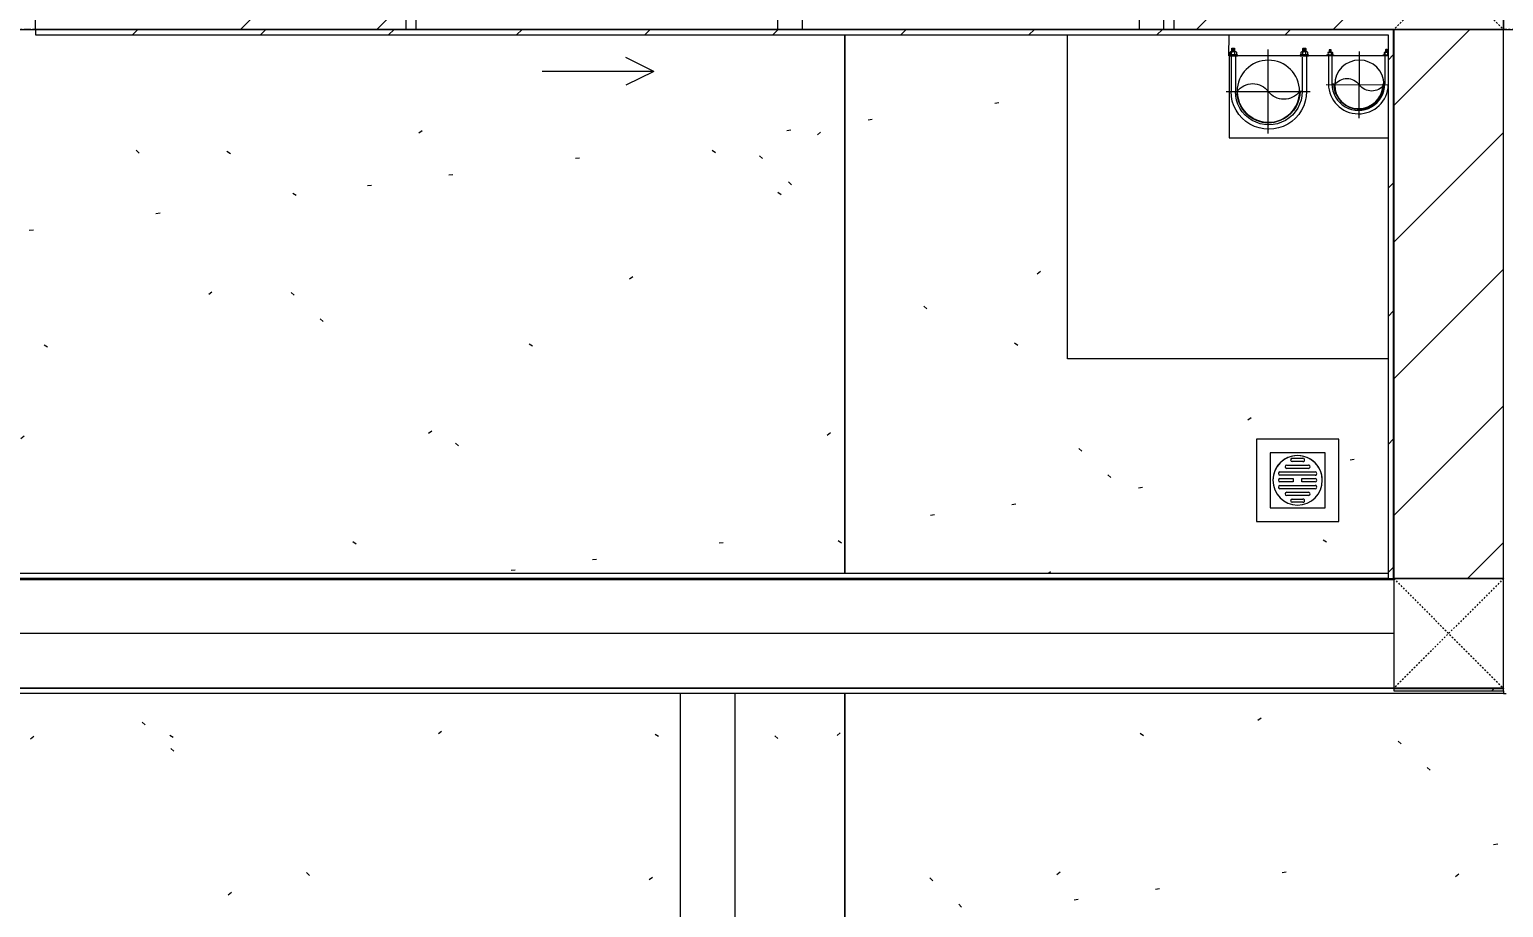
# Model space of a CAD drawing. Header units: millimetres. Extents: x 5357 to 201988, y -16345 to 109895.
# Drawn here: x 71942 to 74628, y 22938 to 24537 of the extents above; entities that cross this region are included whole.
import ezdxf

# ---------------------------------------------------------------- set-up
doc = ezdxf.new("R2010")
doc.units = ezdxf.units.MM
for name, pattern in [('Dash', [6, 3, -3]), ('Grid Line', [22.225, 12.7, -3.175, 3.175, -3.175]), ('IMPORT-CENTER _3_', [10.159999999999998, 6.35, -1.27, 1.27, -1.27])]:
    doc.linetypes.add(name, pattern=pattern)
for name, color, linetype, lineweight in [('0-1', 7, 'Continuous', 5), ('A-ANNO-DIMS', 211, 'Continuous', 9), ('A-ANNO-DIMS-220', 211, 'Continuous', 9), ('A-CLNG-PATT', 13, 'Continuous', 9), ('A-DETL-THIN', 151, 'Continuous', 9), ('A-DOOR', 31, 'Continuous', 9), ('A-DOOR-FRAM', 31, 'Continuous', 9), ('A-DOOR-HDLN', 31, 'Dash', 9), ('A-FLOR', 192, 'Continuous', 9), ('A-FLOR-1', 10, 'Continuous', 9), ('A-GLAZ', 151, 'Continuous', 9), ('A-WALL', 113, 'Continuous', 9), ('A-WALL-4', 113, 'Continuous', 18), ('A-WALL-PATT-2', 53, 'Continuous', 9), ('A-WALL-PATT-3', 111, 'Continuous', 9), ('G-IMPT', 8, 'Continuous', 9), ('G-IMPT-1', 254, 'Continuous', 9), ('G-IMPT-2', 8, 'IMPORT-CENTER _3_', 9), ('I-FURN-1', 53, 'Continuous', 9), ('I-WALL-1', 9, 'Continuous', 18), ('I-WALL-2', 53, 'Continuous', 9), ('M-EQPM', 50, 'Continuous', 9), ('S-COLS', 52, 'Continuous', 9), ('S-COLS-5', 52, 'Continuous', 18), ('S-COLS-6', 52, 'Dash', 9), ('S-COLS-HDLN', 52, 'Dash', 9), ('S-GRID-1', 1, 'Grid Line', 9)]:
    doc.layers.add(name, color=color, linetype=linetype, lineweight=lineweight)
doc.styles.add('Arial_4', font='arial_0.ttf', dxfattribs={"width": 0.9, "height": 659.9999999999999})
doc.dimstyles.new('1_Dim_chi_tiet_khu_đất_2', dxfattribs={"dimscale": 304.8, "dimtxt": 673.3712039716003, "dimasz": 0.8661417322834646, "dimexe": 0.7217847769028871, "dimexo": 0.0625, "dimgap": 0.07217847769028872, "dimtad": 1, "dimdec": 0, "dimrnd": 5, "dimzin": 0, "dimdsep": 46, "dimtxsty": 'Arial_4', "dimblk1": 'OBLIQUE', "dimblk2": 'OBLIQUE', "dimsah": 1, "dimcen": 0.09, "dimdle": 0.7217847769028871, "dimazin": 0, "dimtfac": 1, "dimtdec": 4, "dimtix": 1, "dimtmove": 0, "dimatfit": 3, "dimfxl": 2.165354330708662, "dimfxlon": 1, "dimtvp": 1, "dimtolj": 1, "dimtzin": 0, "dimarcsym": 2})
pattern_1 = [(45, (0, 0), (-116.6726188957803, 116.6726188957803), [])]
pattern_2 = [(45, (0, 0), (-124.4507934888324, 124.4507934888324), [])]

# ---------------------------------------------------------------- blocks, each defined once
blk = doc.blocks.new('NCV_TKTC_KET CAU_rvt-1-TKCS_MB SÂN ĐƯỜNG NỘI BỘ')
at = {"layer": 'A-FLOR-1'}
for p, q in [((73427.56428701575, 24526.93603804618), (73427.56428701575, 24372.89184281374)), ((73427.56428701575, 24372.89184281374), (73427.56428701575, 24526.93603804618)), ((73427.56428701575, 24372.89184281374), (73427.56428701575, 24526.93603804618)), ((73427.56428701575, 24526.93603804618), (73427.56428701575, 24372.89184281374)), ((73427.56428701575, 24372.83325151031), (73427.56428701575, 23546.93603804367)), ((73427.56428701575, 23546.93603804367), (73427.56428701575, 24372.83325151031)), ((73427.56428701575, 23546.93603804367), (73427.56428701575, 24372.83325151031)), ((73427.56428701575, 24372.83325151031), (73427.56428701575, 23546.93603804367)), ((73427.56428701575, 23327.36286042139), (73427.56428701575, 20988.22802957534)), ((73427.56428701575, 20988.22802957534), (73427.56428701575, 23327.36286042139)), ((73427.56428701575, 20988.22802957534), (73427.56428701575, 23327.36286042139)), ((73427.56428701575, 23327.36286042139), (73427.56428701575, 20988.22802957534))]:
    blk.add_line(p, q, dxfattribs=at)
blk = doc.blocks.new('MAY GIAT - MAY GIAT_dwg-V69-TKCS_MB SÂN ĐƯỜNG NỘI BỘ')
at = {"layer": 'G-IMPT-1', "flags": 128}
blk.add_lwpolyline([(4.974473695601865, 586.1701769987517), (4.974473695584538, 2.28499705936074), (594.5729995365191, 2.28499705936074)], dxfattribs=at)
blk = doc.blocks.new('MAY GIAT - MAY GIAT-V70-TKCS_MB SÂN ĐƯỜNG NỘI BỘ')
at = {"layer": 'I-FURN-1'}
for p, q in [((4.974473695576307, -2.284997059290624), (594.572999536494, -2.284997059290624)), ((4.974473695576282, -586.1701769986803), (4.974473695576307, -2.284997059290624))]:
    blk.add_line(p, q, dxfattribs=at)
at = {"extrusion": (0, 0, -1), "zscale": -1, "rotation": 180}
blk.add_blockref('MAY GIAT - MAY GIAT_dwg-V69-TKCS_MB SÂN ĐƯỜNG NỘI BỘ', (0, 0), dxfattribs=at)
blk = doc.blocks.new('NCV_TKTC_TANG 1_rvt-1-TKCS_MB SÂN ĐƯỜNG NỘI BỘ')
at = {"layer": 'A-WALL-PATT-2'}
h = blk.add_hatch(dxfattribs=at)
h.set_pattern_fill('FP_2', color=256, style=0, pattern_type=2)
h.set_pattern_definition(pattern_1)
h.paths.add_polyline_path([(69262.56428701674, 24526.93603804617), (69452.56428701659, 24526.93603804617), (69452.56428701659, 24536.93603804684), (69252.56428701642, 24536.93603804684), (69252.63561799386, 24526.93603804617)])
h.paths.add_polyline_path([(74027.56428701665, 24526.93603804619), (74417.08599861397, 24526.93603804619), (74417.08599861397, 24536.93603804684), (71952.5642870166, 24536.93603804684), (71952.5642870166, 24526.93603804619), (73833.20081867458, 24526.93603804619)])
h = blk.add_hatch(dxfattribs=at)
h.set_pattern_fill('FP_2', color=256, style=0, pattern_type=2)
h.set_pattern_definition(pattern_1)
h.paths.add_polyline_path([(74427.08599861398, 23536.9360380453), (74427.08599861398, 24536.93603804684), (74417.08599861397, 24536.93603804684), (74417.08599861398, 23536.9360380453)])
at = {"layer": 'I-WALL-1'}
for p, q in [((72627.56428701656, 24536.93603804619), (71952.56428701652, 24536.93603804618)), ((71952.56428701652, 24536.93603804618), (71952.56428701652, 24526.93603804618)), ((71952.56428701652, 24526.93603804618), (74417.08599861388, 24526.93603804621)), ((74417.08599861388, 24536.93603804621), (74027.56428701656, 24536.93603804621)), ((74427.08599861388, 24536.93603804621), (74417.08599861388, 24536.93603804621)), ((74417.08599861388, 24526.93603804621), (74417.0859986139, 23536.93603804368)), ((74427.0859986139, 23536.93603804368), (74427.08599861388, 24536.93603804621)), ((74417.0859986139, 23536.93603804368), (74427.0859986139, 23536.93603804368))]:
    blk.add_line(p, q, dxfattribs=at)
at = {"layer": 'I-WALL-2'}
for p, q in [((69262.56428701666, 23546.9360380437), (74417.0859986139, 23546.93603804368)), ((74417.0859986139, 23536.93603804368), (69262.56428701666, 23536.9360380437))]:
    blk.add_line(p, q, dxfattribs=at)
at = {"layer": 'I-FURN-1', "rotation": 89.9999999999997}
blk.add_blockref('MAY GIAT - MAY GIAT-V70-TKCS_MB SÂN ĐƯỜNG NỘI BỘ', (73830.91582161523, 23932.36303850971), dxfattribs=at)
blk = doc.blocks.new('1_FAMILY RVT - W01-WxH 1400x1400xmm-V2-TKCS_MB SÂN ĐƯỜNG NỘI BỘ')
at = {"layer": 'A-GLAZ'}
for p, q in [((248.3999999999983, 172.3900000000015), (299.1999999999982, 197.7900000000022)), ((248.3999999999983, 172.3900000000015), (299.1999999999982, 146.9900000000041)), ((248.3999999999983, 172.3900000000015), (451.5999999999982, 172.3900000000015)), ((699.9999999999986, 96.19000000000536), (-700.0000000000022, 96.19000000000536)), ((-700.000000000001, 96.19000000000592), (-636.5000000000016, 96.19000000000592)), ((-700.0000000000022, 96.16081556494515), (-700.0000000000022, -103.8099999999939)), ((-680.9500000000013, 96.1598889590903), (-680.9500000000013, 7.290000000003716)), ((-636.5000000000016, 96.19000000000592), (-22.22500000000144, 96.19000000000592)), ((-636.5000000000016, 96.15772687879198), (-636.5000000000016, 51.74000000000269)), ((-22.22500000000151, 96.19000000000568), (22.22499999999847, 96.19000000000568)), ((-22.22500000000151, 7.289999999998945), (-22.22500000000151, 96.12784809637841)), ((22.22499999999847, 96.19000000000592), (680.949999999998, 96.19000000000592)), ((22.22499999999847, 96.12568601608008), (22.22499999999847, 7.289999999998962)), ((680.949999999998, 96.19000000000592), (699.9999999999986, 96.19000000000592)), ((680.949999999998, 96.09364515336867), (680.949999999998, 7.290000000003716)), ((699.9999999999986, -103.8099999999939), (699.9999999999986, 96.09271854754992)), ((-636.5000000000016, 73.9649999999606), (-22.22500000000144, 73.9649999999606)), ((-636.5000000000016, 51.74000000000271), (-680.9500000000013, 51.74000000000271)), ((22.22499999999847, 51.74000000000271), (-22.22500000000151, 51.74000000000271)), ((22.22499999999847, 29.51500000000314), (636.4999999999991, 29.51500000000314)), ((636.4999999999991, 51.74000000000271), (636.4999999999991, 7.290000000003716)), ((680.949999999998, 51.74000000000271), (636.4999999999991, 51.74000000000271)), ((-700.0000000000018, 7.290000000003716), (-680.9500000000013, 7.290000000003716)), ((-680.9500000000013, 7.290000000003716), (-22.22500000000144, 7.290000000003716)), ((-22.22500000000151, 7.289999999998945), (22.22499999999847, 7.289999999998945)), ((22.22499999999847, 7.290000000003716), (636.4999999999991, 7.290000000003716)), ((636.4999999999991, 7.290000000003716), (699.9999999999986, 7.290000000003716)), ((-700.0000000000022, -103.8099999999939), (699.9999999999986, -103.8099999999939))]:
    blk.add_line(p, q, dxfattribs=at)
blk = doc.blocks.new('DEG_02-DEG_03 - DEG_02-2500x2400mm-CỬA ĐI 02 CÁNH TRƯỢT-V12-TKCS_MB SÂN ĐƯỜNG NỘI BỘ')
at = {"layer": 'A-DOOR'}
for p, q in [((-1110.000000000041, 100.0000000009734), (-1210.000000000008, 100.0000000009737)), ((-1210.000000000008, 99.86794042789549), (-1210.000000000008, 60.00000000097371)), ((-1110.000000000041, 100.0000000009734), (-50.00000000001205, 100.00000000097)), ((-1110.000000000041, 60.00000000097339), (-1110.000000000041, 99.86307635522672)), ((49.99999999998782, 100.0000000009696), (-50.00000000001219, 100.00000000097)), ((-50.00000000001219, 99.81151718491932), (-50.00000000001219, 60.00000000096997)), ((49.99999999998769, 60.00000000096964), (49.99999999998782, 99.80665311225059)), ((-1210.000000000008, 60.00000000097371), (-1110.000000000041, 60.00000000097339)), ((-50.00000000001219, 60.00000000096997), (-1110.000000000041, 60.00000000097339)), ((49.99999999998773, 60.00000000096968), (-50.00000000001174, 60.00000000097)), ((-50.00000000001174, 60.00000000097), (-50.00000000001187, 20.00000000097)), ((-50.00000000001219, 60.00000000096997), (49.99999999998769, 60.00000000096964)), ((49.9999999999876, 20.00000000096968), (49.99999999998773, 60.00000000096968)), ((49.99999999998769, 60.00000000096968), (1109.999999999963, 60.00000000096625)), ((1209.999999999991, 60.00000000096593), (1109.999999999963, 60.00000000096625)), ((1109.999999999963, 60.00000000096625), (1109.999999999963, 20.00000000096625)), ((1209.999999999992, 20.00000000096593), (1209.999999999991, 60.00000000096593)), ((-50.00000000001187, 20.00000000097), (49.9999999999876, 20.00000000096968)), ((1109.999999999963, 20.00000000096625), (49.99999999998755, 20.00000000096968)), ((1109.999999999963, 20.00000000096625), (1209.999999999992, 20.00000000096593))]:
    blk.add_line(p, q, dxfattribs=at)
at = {"layer": 'A-DOOR-FRAM'}
for p, q in [((-1210.000000000008, 100.0000000009826), (-1250.000000000008, 100.0000000009827)), ((-1250.000000000008, 99.8698860569905), (-1250.000000000008, 9.82735759436082e-10)), ((-1210.000000000008, 9.82616263356384e-10), (-1210.000000000008, 99.86794042790436)), ((1249.999999999991, 100.000000000975), (1209.999999999992, 100.0000000009748)), ((1209.999999999992, 99.75022986924607), (1209.999999999992, 9.751556895309931e-10)), ((1249.999999999991, 9.746565554635823e-10), (1249.999999999991, 99.7482842401789)), ((-1250.000000000008, 9.827399893858058e-10), (-1210.000000000008, 9.82616263356384e-10)), ((1209.999999999992, 9.751477287656132e-10), (1249.999999999991, 9.746565554635823e-10))]:
    blk.add_line(p, q, dxfattribs=at)
at = {"layer": 'A-DOOR-HDLN'}
for p, q in [((-320.3777070951292, 151.0548504054296), (-355.0187232465066, 171.0548504054297)), ((320.3777070951062, 151.0548504054296), (355.0187232464837, 171.0548504054297)), ((-500.3777070951292, 151.0548504054296), (-320.3777070951292, 151.0548504054296)), ((-320.3777070951292, 151.0548504054296), (-355.0187232465067, 131.0548504054297)), ((320.3777070951062, 151.0548504054296), (355.0187232464839, 131.0548504054297)), ((500.3777070951063, 151.0548504054296), (320.3777070951062, 151.0548504054296))]:
    blk.add_line(p, q, dxfattribs=at)
blk = doc.blocks.new('TKTC_XREF_251221_MB TANG 1 - TKTC_XREF_260130_MB TANG 1_dwg_CUM U_DN100-V361-TKCS_MB SÂN ĐƯỜNG NỘI BỘ')
at = {"layer": 'G-IMPT'}
for p, q in [((-72.68000000003727, 68.79447068795932), (-72.68000000003727, 60.68000000000232)), ((-79.08000000003727, 66.59999999998486), (-79.08000000003727, 63.40000000001281)), ((-76.55674447826576, 66.59999999998486), (-76.55674447826576, 63.40000000001281)), ((-74.64941131308208, 66.59999999998486), (-74.64941131308208, 63.40000000001281)), ((-66.92000000000002, 67.88000000001863), (-71.72000000005124, 67.88000000001863)), ((-66.92000000000002, 62.11999999998137), (-71.72000000005124, 62.11999999998137)), ((-79.08000000003727, -63.40000000001515), (-79.08000000003727, -66.59999999998719)), ((-76.55674447826576, -63.40000000001515), (-76.55674447826576, -66.59999999998719)), ((-74.64941131308208, -63.40000000001515), (-74.64941131308208, -66.59999999998719)), ((-72.68000000003727, -60.67999999988359), (-72.68000000003727, -69.31999999999768)), ((-66.92000000000002, -62.11999999998137), (-71.38826289546704, -62.11999999998137)), ((-66.92000000000002, -67.88000000001864), (-70.60794752647752, -67.88000000001864)), ((-65, -69), (0, -69))]:
    blk.add_line(p, q, dxfattribs=at)
at = {"layer": 'G-IMPT', "flags": 128}
for points in [[(-71.72000000012576, 59.24000000011475), (-66.92000000005756, 59.24000000011475), (-66.92000000005756, 68.84568415062567)], [(-65.0000000000372, 68.86275530482236), (-65.0000000000372, 57.32000000004241), (-66.92000000004023, 57.32000000004241), (-66.92000000005756, 59.24000000011475)], [(-72.68000000003727, 67.55999999997323), (-78.12000000001863, 67.55999999997323), (-78.12000000001863, 62.43999999991036), (-72.68000000003727, 62.43999999991036)], [(-65, 61), (0, 61), (0, 57)], [(-72.68000000003727, -62.44000000002678), (-78.12000000001863, -62.44000000002678), (-78.12000000001863, -67.56000000008964), (-72.68000000003727, -67.56000000008964)], [(-70.21778984207518, -70.75999999987303), (-66.92000000007488, -70.75999999987303), (-66.92000000005756, -59.23999999980288), (-71.72000000012576, -59.23999999980288)], [(-66.92000000000002, -59.23999999990454), (-66.92000000000002, -57.31999999993248), (-65, -57.31999999993248), (-65, -72.68000000006752), (-66.92000000000002, -72.68000000006752), (-66.92000000000002, -70.75999999997673)], [(-65, -61), (0, -61), (0, -57)]]:
    blk.add_lwpolyline(points, dxfattribs=at)
at = {"layer": 'G-IMPT'}
for centre, radius, start, end in [((0, 0), 68.99999999999994, 269.9999999999999, 88.43854534979666), ((-78.12000000001863, 66.59999999998486), 0.9600000000061186, 90, 180), ((-78.12000000001863, 63.40000000001281), 0.9600000000061222, 180.0000000000002, 269.9999999999998), ((-67.88000000001398, 65.00000000006054), 4.800000000030275, 143.1301023474858, 216.8698976525137), ((-71.12000000006054, 60.68000000000232), 1.560000000009881, 112.619864954029, 247.3801350459706), ((0, 0), 60.99999999999994, 269.9999999999999, 89.99999999999997), ((0, 0), 56.99999999999995, 269.9999999999999, 89.99999999999994), ((-78.12000000001863, -63.40000000001515), 0.9600000000061186, 90, 180), ((-78.12000000001863, -66.59999999998719), 0.9600000000061258, 180.0000000000004, 270.0000000000001), ((-71.12000000006054, -60.67999999988359), 1.560000000009881, 112.619864954029, 247.3801350459706), ((-67.88000000001398, -64.99999999993946), 4.800000000030275, 143.1301023474859, 216.8698976525137), ((-71.12000000006054, -69.31999999999768), 1.560000000009881, 112.619864954029, 247.3801350459706)]:
    blk.add_arc(centre, radius, start, end, dxfattribs=at)
blk = doc.blocks.new('TKTC_XREF_251221_MB TANG 1 - TKTC_XREF_260130_MB TANG 1_dwg_$cc-V362-TKCS_MB SÂN ĐƯỜNG NỘI BỘ')
at = {"layer": 'G-IMPT'}
blk.add_circle((0, 0), 0.5000000000000004, dxfattribs=at)
for centre, radius, start, end in [((0, 0), 0.5000000000000003, 90.00000000000006, 269.9999999999997), ((0.1875, 0.25), 0.3125000000000003, 126.869897645844, 233.1301023541557), ((-0.1875, -0.25), 0.3125000000000003, 306.8698976458436, 53.13010235415602)]:
    blk.add_arc(centre, radius, start, end, dxfattribs=at)
at = {"layer": 'G-IMPT-2'}
for p, q in [((0, -0.672782923600149), (0, 0.5795993599881255)), ((-0.672782923600149, 0), (0.672782923600149, 0))]:
    blk.add_line(p, q, dxfattribs=at)
blk = doc.blocks.new('TKTC_XREF_251221_MB TANG 1 - TKTC_XREF_260130_MB TANG 1_dwg_CUM U_DN100-V363-TKCS_MB SÂN ĐƯỜNG NỘI BỘ')
at = {"layer": 'G-IMPT'}
for p, q in [((-79.08000000003727, 66.59999999998486), (-79.08000000003727, 63.40000000001281)), ((-76.55674447826576, 66.59999999998486), (-76.55674447826576, 63.40000000001281)), ((-74.64941131308208, 66.59999999998486), (-74.64941131308208, 63.40000000001281)), ((-72.68000000003727, 69.32000000011641), (-72.68000000003727, 60.68000000000232)), ((-66.92000000000002, 67.88000000001863), (-71.72000000005124, 67.88000000001863)), ((-66.92000000000002, 62.11999999998137), (-71.72000000005124, 62.11999999998137)), ((-65, 69), (0, 69)), ((-79.08000000003727, -63.40000000001515), (-79.08000000003727, -66.59999999998719)), ((-76.55674447826576, -63.40000000001515), (-76.55674447826576, -66.59999999998719)), ((-74.64941131308208, -63.40000000001515), (-74.64941131308208, -66.59999999998719)), ((-72.68000000003727, -60.67999999988359), (-72.68000000003727, -69.31999999999768)), ((-66.92000000000002, -62.11999999998137), (-71.72000000005124, -62.11999999998137)), ((-66.92000000000002, -67.88000000001864), (-71.72000000005124, -67.88000000001864)), ((-63.90565121081887, -69), (0, -69))]:
    blk.add_line(p, q, dxfattribs=at)
at = {"layer": 'G-IMPT', "flags": 128}
for points in [[(-72.68000000003727, 67.55999999997323), (-78.12000000001863, 67.55999999997323), (-78.12000000001863, 62.43999999991036), (-72.68000000003727, 62.43999999991036)], [(-71.72000000005124, 59.24000000002327), (-66.92000000000002, 59.24000000002327), (-66.92000000000002, 70.76000000009546), (-71.72000000005124, 70.76000000009546)], [(-66.92000000000002, 70.76000000009546), (-66.92000000000002, 72.68000000006752), (-65, 72.68000000006752), (-65, 57.31999999993248), (-66.92000000000002, 57.31999999993248), (-66.92000000000002, 59.24000000002327)], [(-65, 61), (0, 61), (0, 57)], [(-72.68000000003727, -62.44000000002678), (-78.12000000001863, -62.44000000002678), (-78.12000000001863, -67.56000000008964), (-72.68000000003727, -67.56000000008964)], [(-71.72000000005124, -70.75999999997673), (-66.92000000000002, -70.75999999997673), (-66.92000000000002, -59.23999999990454), (-71.72000000005124, -59.23999999990454)], [(-66.92000000000002, -59.23999999990454), (-66.92000000000002, -57.31999999993248), (-65, -57.31999999993248), (-65, -72.68000000006752), (-66.92000000000002, -72.68000000006752), (-66.92000000000002, -70.75999999997673)], [(-62.8118822386397, -61.00000000009875), (-3.465174813754857e-11, -61.00000000009875), (-3.465174813754857e-11, -57.00000000009966)]]:
    blk.add_lwpolyline(points, dxfattribs=at)
at = {"layer": 'G-IMPT'}
for centre, radius, start, end in [((-78.12000000001863, 66.59999999998486), 0.9600000000061186, 90, 180), ((-78.12000000001863, 63.40000000001281), 0.9600000000061222, 180.0000000000002, 269.9999999999998), ((-71.12000000006054, 69.32000000011641), 1.560000000009881, 112.6198649540289, 247.3801350459707), ((-67.88000000001398, 65.00000000006054), 4.800000000030275, 143.1301023474858, 216.8698976525137), ((-71.12000000006054, 60.68000000000232), 1.560000000009881, 112.619864954029, 247.3801350459706), ((0, 0), 68.99999999999994, 269.9999999999999, 89.99999999999994), ((0, 0), 60.99999999999994, 269.9999999999999, 89.99999999999997), ((0, 0), 56.99999999999995, 269.9999999999999, 89.99999999999994), ((-78.12000000001863, -63.40000000001515), 0.9600000000061186, 90, 180), ((-78.12000000001863, -66.59999999998719), 0.9600000000061258, 180.0000000000004, 270.0000000000001), ((-71.12000000006054, -60.67999999988359), 1.560000000009881, 112.619864954029, 247.3801350459706), ((-67.88000000001398, -64.99999999993946), 4.800000000030275, 143.1301023474859, 216.8698976525137), ((-71.12000000006054, -69.31999999999768), 1.560000000009881, 112.619864954029, 247.3801350459706)]:
    blk.add_arc(centre, radius, start, end, dxfattribs=at)
blk = doc.blocks.new('TKTC_XREF_251221_MB TANG 1 - TKTC_XREF_260130_MB TANG 1_dwg_$cc-V286-TKCS_MB SÂN ĐƯỜNG NỘI BỘ')
at = {"layer": 'G-IMPT'}
blk.add_circle((0, 0), 0.5000000000000004, dxfattribs=at)
for centre, radius, start, end in [((0, 0), 0.5000000000000003, 90.00000000000006, 269.9999999999997), ((0.1875, 0.25), 0.3125000000000003, 126.869897645844, 233.1301023541557), ((-0.1875, -0.25), 0.3125000000000003, 306.8698976458436, 53.13010235415602)]:
    blk.add_arc(centre, radius, start, end, dxfattribs=at)
at = {"layer": 'G-IMPT-2'}
for p, q in [((0, -0.672782923600149), (0, 0.672782923600149)), ((-0.672782923600149, 0), (0.672782923600149, 0))]:
    blk.add_line(p, q, dxfattribs=at)
blk = doc.blocks.new('TKTC_XREF_251221_MB TANG 1 - TKTC_XREF_260130_MB TANG 1_dwg_THU NUOC - THU NUOC-444531-TKCS_MB TẦNG 1-4202120-TKCS_MB SÂN ĐƯỜNG NỘI BỘ')
at = {"layer": 'M-EQPM'}
for p, q in [((-1.076682540792887, 35.63507364413298), (18.54295401777546, 35.63507364413298)), ((18.54295401777542, 29.63507364413298), (-1.076682540792919, 29.63507364413298)), ((-23.34306327274206, 10.80397593692725), (40.86986895846923, 10.80397593692725)), ((40.86986895846923, 4.803975936927253), (-23.34306327274207, 4.803975936927253)), ((-11.0263537124436, 23.2567378039812), (28.49262518942623, 23.2567378039812)), ((28.49262518942617, 17.25673780398092), (-11.02635371244366, 17.25673780398092)), ((-23.34306327274207, -13.64878593012677), (40.86986895846923, -13.64878593012677)), ((40.86986895846923, -19.64878593012677), (-23.34306327274206, -19.64878593012677)), ((-11.02635371244367, -26.10154779718074), (28.49262518942617, -26.10154779718074)), ((28.49262518942623, -32.10154779718074), (-11.0263537124436, -32.10154779718074)), ((-1.076682540792921, -38.47988363733264), (18.54295401777542, -38.47988363733264)), ((18.54295401777546, -44.47988363733251), (-1.076682540792889, -44.47988363733251))]:
    blk.add_line(p, q, dxfattribs=at)
at = {"layer": 'M-EQPM', "flags": 128}
for points in [[(83.7331357385038, -79.42240499659985), (83.7331357385038, 70.57759500340018), (-66.26686426149621, 70.57759500340018), (-66.26686426149621, -79.42240499659985)], [(58.73313573849118, -54.4224049965999), (58.73313573849118, 45.57759500340042), (-41.26686426150863, 45.57759500340042), (-41.26686426150863, -54.4224049965999)]]:
    blk.add_lwpolyline(points, close=True, dxfattribs=at)
for points in [[(-23.34306327276718, -1.196024063072746), (0.7331357384912665, -1.196024063072746), (0.7331357384912665, -7.196024063072747), (-23.3430632727672, -7.196024063072747)], [(40.86986895844411, -7.196024063072747), (16.73313573849127, -7.196024063072747), (16.73313573849127, -1.196024063072746), (40.86986895844411, -1.196024063072746)]]:
    blk.add_lwpolyline(points, dxfattribs=at)
at = {"layer": 'M-EQPM'}
for centre, radius, start, end in [((8.733135738478751, -4.422404996599722), 45.00000000000001, 359.9999999999996, 179.9999999999994), ((8.733135738478751, -4.422404996599722), 45.00000000000008, 359.9999999999996, 179.9999999999997), ((-1.076682540792885, 32.63507364413298), 3, 90.0000000000001, 269.9999999999984), ((18.54295401777544, 32.63507364413298), 3.000000000000002, 269.9999999999989, 89.99999999999922), ((-23.34306327274206, 7.803975936927253), 2.999999999999996, 90.00000000000037, 269.999999999999), ((-11.02635371244363, 20.25673780398123), 2.999999999999996, 90.00000000000018, 269.9999999999985), ((28.49262518942619, 20.25673780398123), 2.999999999999997, 269.9999999999988, 89.99999999999919), ((40.86986895846923, 7.803975936927253), 3.000000000000002, 269.9999999999996, 89.99999999999999), ((8.733135738478751, -4.422404996599722), 44.99999999999999, 180.0000000000005, 359.9999999999993), ((8.733135738478751, -4.422404996599722), 45.00000000000008, 179.9999999999997, 359.9999999999988), ((-23.34306327276718, -4.196024063072747), 3.000000000000002, 90.00000000000038, 269.9999999999989), ((-23.34306327274206, -16.64878593012677), 2.99999999999999, 90.00000000000034, 269.9999999999989), ((-11.02635371244363, -29.10154779718074), 2.999999999999996, 90.00000000000087, 269.9999999999993), ((28.49262518942619, -29.10154779718074), 3, 270.0000000000001, 90.00000000000044), ((40.86986895844411, -4.196024063072747), 3.000000000000011, 269.9999999999996, 89.99999999999997), ((40.86986895846923, -16.64878593012677), 3.000000000000003, 269.9999999999995, 89.99999999999957), ((-1.076682540792885, -41.47988363733249), 3.000000000000006, 90.00000000000091, 269.9999999999991), ((18.54295401777544, -41.47988363733249), 3.000000000000001, 270, 90.0000000000004)]:
    blk.add_arc(centre, radius, start, end, dxfattribs=at)
blk = doc.blocks.new('TKTC_XREF_251221_MB TANG 1 - TKTC_XREF_260130_MB TANG 1_dwg-4202109-TKCS_MB SÂN ĐƯỜNG NỘI BỘ')
at = {"layer": 'G-IMPT'}
blk.add_line((-128734.1961733504, -376857.6079702221), (-129024.185151747, -376857.6079702221), dxfattribs=at)
at = {"layer": 'G-IMPT', "flags": 128}
for points in [[(-128734.1973394055, -376857.4925307696), (-129024.4256881862, -376857.4925307696), (-129024.177199504, -376819.7188396283)], [(-129024.185151747, -376857.6079702221), (-129024.185151747, -377007.2773377587), (-128734.5788918413, -377007.2773377587)]]:
    blk.add_lwpolyline(points, dxfattribs=at)
at = {"extrusion": (0, 0, -1)}
for name, p, xscale, yscale, zscale, rotation in [('TKTC_XREF_251221_MB TANG 1 - TKTC_XREF_260130_MB TANG 1_dwg_$cc-V286-TKCS_MB SÂN ĐƯỜNG NỘI BỘ', (128952.6542668358, -376922.5176182546), 113.7150000000073, 113.7150000000073, -113.7150000000073, 89.99900866374671), ('TKTC_XREF_251221_MB TANG 1 - TKTC_XREF_260130_MB TANG 1_dwg_CUM U_DN100-V363-TKCS_MB SÂN ĐƯỜNG NỘI BỘ', (128951.764816556, -376922.5176182532), 0.9975000000000007, 0.9975000000000007, -0.9975000000000008, 270.0009913382951), ('TKTC_XREF_251221_MB TANG 1 - TKTC_XREF_260130_MB TANG 1_dwg_$cc-V362-TKCS_MB SÂN ĐƯỜNG NỘI BỘ', (128786.7420965247, -376910.4116391451), 90.00000000005114, 90.00000000005114, -90.00000000005114, 90.30471752172576)]:
    blk.add_blockref(name, p, dxfattribs=dict(at, xscale=xscale, yscale=yscale, zscale=zscale, rotation=rotation))
at = {"xscale": 0.7894736842105242, "yscale": 0.7894736842105242, "zscale": 0.7894736842105242, "rotation": 270.0693092566554}
blk.add_blockref('TKTC_XREF_251221_MB TANG 1 - TKTC_XREF_260130_MB TANG 1_dwg_CUM U_DN100-V361-TKCS_MB SÂN ĐƯỜNG NỘI BỘ', (-128788.5005319299, -376908.8765651704), dxfattribs=at)
blk.add_blockref('TKTC_XREF_251221_MB TANG 1 - TKTC_XREF_260130_MB TANG 1_dwg_THU NUOC - THU NUOC-444531-TKCS_MB TẦNG 1-4202120-TKCS_MB SÂN ĐƯỜNG NỘI BỘ', (-128908.0477321108, -377626.3216725226))
blk = doc.blocks.new('TKTC_XREF_251221_MB TANG 1 - TKTC_XREF_251221_MB TANG 1-2038492-TKCS_MB SÂN ĐƯỜNG NỘI BỘ')
blk.add_blockref('TKTC_XREF_251221_MB TANG 1 - TKTC_XREF_260130_MB TANG 1_dwg-4202109-TKCS_MB SÂN ĐƯỜNG NỘI BỘ', (169499.1006034364, 384109.7188396295))
blk = doc.blocks.new('G1_SOF - BO TRU - 200x200-V993-TKCS_MB SÂN ĐƯỜNG NỘI BỘ')
at = {"layer": 'S-COLS-HDLN'}
for p, q in [((-100.0000000000001, 99.99999999999922), (100.0000000000004, -100.0000000000001)), ((100, 99.9999999999998), (-99.9902723287825, -99.99027232878372))]:
    blk.add_line(p, q, dxfattribs=at)
blk = doc.blocks.new('G1_SOF - BO TRU - 200x200-V992-TKCS_MB SÂN ĐƯỜNG NỘI BỘ')
at = {"layer": 'S-COLS-HDLN'}
for p, q in [((-100.0000000000001, 99.99999999999922), (99.57317762400747, -99.57317762400712)), ((100, 99.9999999999998), (-99.5731776240251, -99.57317762402629))]:
    blk.add_line(p, q, dxfattribs=at)
blk = doc.blocks.new('DIMBLOCK40-TKCS_MB SÂN ĐƯỜNG NỘI BỘ')
at = {"layer": 'A-ANNO-DIMS-220'}
for p, q in [((75511.98631269624, 24317.36286042128), (75511.98631269629, 44757.36286042103)), ((74851.9863126963, 44537.36286042103), (75731.98631269629, 44537.36286042103)), ((75511.9863126963, 44537.36286042103), (74851.9863126963, 44537.36286042103)), ((74851.98631269626, 24537.36286042127), (75731.98631269624, 24537.36286042127)), ((75511.98631269626, 24537.36286042127), (74851.98631269626, 24537.36286042127))]:
    blk.add_line(p, q, dxfattribs=at)
at = {"layer": 'A-ANNO-DIMS-220', "lineweight": 25}
for p, q in [((75511.98631269629, 44537.36286042103), (75379.9863126963, 44669.36286042103)), ((75511.98631269629, 44537.36286042103), (75643.98631269629, 44405.36286042102)), ((75511.98631269624, 24537.36286042127), (75379.98631269626, 24669.36286042127)), ((75511.98631269624, 24537.36286042127), (75643.98631269624, 24405.36286042127))]:
    blk.add_line(p, q, dxfattribs=at)
at = {"layer": 'A-ANNO-DIMS-220', "color": 0, "insert": (74633.15472999688, 33397.81159216152), "char_height": 659.9999999999999, "width": 2734.923043823115, "attachment_point": 1, "rotation": 90, "line_spacing_factor": 0.9417779076525878, "style": 'Arial_4'}
blk.add_mtext('20000', dxfattribs=at)
blk = doc.blocks.new('_Oblique')
at = {"color": 0, "linetype": 'ByBlock', "lineweight": -2}
blk.add_line((-0.5, -0.5), (0.5, 0.5), dxfattribs=at)

msp = doc.modelspace()

# ---------------------------------------------------------------- hatches: boundary and pattern name
at = {"layer": 'A-CLNG-PATT'}
h = msp.add_hatch(dxfattribs=at)
h.set_pattern_fill('FP_4', color=256, style=0, pattern_type=2)
h.set_pattern_definition([(37.50000000000001, (0, 0), (-17.88236472072245, 546.9680205030227), [7.376, -424.107, 7.376, -475.204, -461.289]), (37.50000000000001, (0, 0), (-17.88236472072245, 546.9680205030227), [-914.063, 7.376, -453.913]), (7.499999999999999, (0, 0), (502.3874021811659, 801.1234366835483), [7.376, -225.398, 7.376, -381.526, -149.032]), (7.499999999999999, (0, 0), (502.3874021811659, 801.1234366835483), [-621.6759999999999, 7.376, -141.656]), (327.5, (-349.161, 0), (884.0132789874152, 1.606622207751172), [7.376, -134.559, 7.376, -503.591, -667.095]), (327.5, (-349.161, 0), (884.0132789874152, 1.606622207751172), [-652.9019999999999, 7.376, -659.7189999999999]), (317.5, (-349.161, 0), (853.3502552893566, 249.1463045031776), [7.376, -63.591, 7.376, -327.591, -383.225]), (317.5, (-349.161, 0), (853.3502552893566, 249.1463045031776), [-405.935, 7.376, -375.849])])
h.paths.add_polyline_path([(73127.56428701583, 21386.12321143509), (73127.56428701583, 23327.36286042141), (71352.56428701637, 23327.36286042141), (71352.56428701637, 21386.12321143509), (71895.32873798748, 21386.12321143509)])
h.paths.add_polyline_path([(74637.63561799383, 24536.93603804684), (74637.63561799383, 24537.36286042129), (74632.61784862465, 24537.15020766974)])
h.paths.add_polyline_path([(74627.56428701642, 23332.36286042142), (74627.63561799383, 23335.31038482556), (74627.56428701642, 23335.31038482556)])
h.paths.add_polyline_path([(73427.56428701583, 21386.12321143509), (77152.63561799374, 21386.12321143509), (77152.63561799374, 21396.12321143509), (77142.63561799377, 21396.12321143509), (77142.63561799377, 23325.31038482558), (77102.5642870162, 23325.31038482558), (77102.5642870162, 23335.3103848256), (77092.56428701647, 23337.36286042142), (77092.56428701647, 24526.93603804459), (77102.56428701621, 24526.93603804459), (77101.68399124058, 24536.93603804684), (74637.63561799383, 24536.93603804684), (74637.63561799383, 23332.36286042142), (74632.63561799383, 23330.23905384821), (74632.63561799383, 23327.36286042141), (74627.56428701642, 23332.36286042142), (74627.56428701642, 23327.36286042141), (73227.56428701583, 23327.36286042141), (73227.56428701583, 21386.12321143509)])
h.paths.add_polyline_path([(74427.5642870165, 23535.31038482555), (74427.08599861398, 23536.9360380453), (74427.10241935354, 23535.31038482555)])
h.paths.add_polyline_path([(73833.20081867458, 23546.93603804371), (74417.08599861398, 23546.93603804371), (74417.08599861398, 23937.3375122053), (73833.20081867458, 23937.3375122053), (73833.20081867458, 24526.93603804619), (71952.56428701659, 24526.93603804619), (71952.56428701659, 24536.93603804684), (71352.56428701637, 24536.93603804684), (71352.56428701637, 23546.93603804371), (73427.56428701583, 23546.93603804371)])
h.paths.add_polyline_path([(72027.56428701665, 24736.9360380447), (72137.56428701662, 24737.36286041991), (72137.56428701662, 24746.93603804534), (74517.56428701668, 24746.93603804531), (74517.56428701668, 25036.93603804462), (72127.56428701665, 25036.93603804462), (72127.56428701665, 24737.36286041991), (72027.56428701665, 24737.36286041991)])
h.paths.add_polyline_path([(74637.56428701665, 24736.9360380447), (74637.56428701665, 24746.93603804363), (77067.5642870165, 24746.93603804363), (77067.56428701653, 25036.93603804462), (74627.56428701668, 25036.93603804462), (74627.56428701668, 24736.9360380447)])
h.paths.add_polyline_path([(71352.56428701637, 24736.9360380447), (71952.56428701659, 24737.36286041991), (71952.56428701659, 24746.93603804657), (72027.56428701665, 24746.93603804657), (72027.56428701665, 25036.93603804462), (71352.56428701637, 25036.93603804462), (71352.56428701637, 24938.80519692368)])
at = {"layer": 'A-WALL-PATT-3'}
h = msp.add_hatch(dxfattribs=at)
h.set_pattern_fill('FP_1', color=256, style=0, pattern_type=2)
h.set_pattern_definition(pattern_2)
h.paths.add_polyline_path([(72027.56428701665, 24536.93603804684), (72027.56428701665, 24736.9360380447), (71952.56428701659, 24736.9360380447), (71952.56428701659, 24536.93603804684)])
h.paths.add_polyline_path([(74027.56428701665, 24536.93603804684), (74427.56428701647, 24537.36286042129), (74427.56428701647, 24736.9360380447), (74027.56428701665, 24736.9360380447), (74027.56428701665, 24536.96522248038)])
h.paths.add_polyline_path([(69352.56428701642, 24536.93603804684), (69452.56428701658, 24537.36286042134), (69452.56428701658, 24736.9360380447), (69352.56428701647, 24736.9360380447), (69352.56428701642, 24537.19261787781)])
h.paths.add_polyline_path([(72627.56428701665, 24536.93603804684), (72627.56428701665, 24736.9360380447), (72227.56428701685, 24736.9360380447), (72227.56428701685, 24536.93603804684)])
h = msp.add_hatch(dxfattribs=at)
h.set_pattern_fill('FP_1', color=256, style=0, pattern_type=2)
h.set_pattern_definition(pattern_2)
h.paths.add_polyline_path([(74627.56428701642, 24536.93603804684), (74637.63561799383, 24537.36286042129), (75202.56428701646, 24537.36286042129), (75202.56428701646, 24736.9360380447), (74627.56428701668, 24736.9360380447), (74627.56428701642, 24537.36286042129)])
h.paths.add_polyline_path([(77077.56428701655, 24537.36286042129), (77092.56428701646, 24537.36286042129), (77102.56428701647, 24736.9360380447), (76602.56428701646, 24736.9360380447), (76602.56428701646, 24537.36286042129), (76772.83923460053, 24537.36286042129)])
h = msp.add_hatch(dxfattribs=at)
h.set_pattern_fill('FP_1', color=256, style=0, pattern_type=2)
h.set_pattern_definition(pattern_2)
h.paths.add_polyline_path([(74427.5642870165, 23332.36286042142), (74627.56428701642, 23332.36286042142), (74625.93863379676, 23336.93603804533), (74427.56428701656, 23335.31038482556)])
h.paths.add_polyline_path([(74427.5642870165, 23536.9360380453), (74627.56428701642, 23536.9360380453), (74627.56428701642, 24536.93603804684), (74427.56428701647, 24536.93603804684), (74427.5642870165, 23937.3375122053)])

# ---------------------------------------------------------------- linework, layer by layer
at = {"layer": 'A-DETL-THIN'}
for p, q in [((74627.56428701643, 23337.36286042116), (74627.56428701643, 24536.93603804433)), ((74627.56428701643, 24536.93603804433), (77102.56428701639, 24536.93603804457)), ((74627.56428701643, 23337.36286042137), (65852.56428701627, 23337.3628604214)), ((65852.56428701627, 23337.36286042143), (74627.56428701643, 23337.36286042116))]:
    msp.add_line(p, q, dxfattribs=at)
at = {"layer": 'A-FLOR'}
for p, q in [((74627.56428701644, 23337.3628604214), (74627.56428701644, 23535.31038482553)), ((73127.56428701576, 23327.36286042139), (73127.56428701576, 20988.22802957536)), ((73227.56428701575, 20988.22802957535), (73227.56428701576, 23327.36286042139))]:
    msp.add_line(p, q, dxfattribs=at)
at = {"layer": 'A-WALL'}
for p, q in [((74627.56428701649, 24736.93603804528), (74627.56428701649, 24536.93603804529)), ((74627.56428701643, 24536.93603804529), (74427.56428701643, 24536.93603804529)), ((69252.63561799384, 23535.31038482557), (74427.56428701643, 23535.31038482555)), ((74427.56428701643, 23536.93603804528), (74627.56428701643, 23536.93603804528)), ((69252.63561799379, 23437.36286042139), (74427.56428701643, 23437.36286042137)), ((74627.56428701643, 23327.3628604214), (69251.52615518494, 23327.36286042142)), ((69252.63561799384, 23337.36286042142), (74427.56428701649, 23337.3628604214)), ((74627.56428701643, 23336.93603804528), (74427.56428701643, 23336.93603804528)), ((74627.56428701643, 23332.3628604214), (74627.56428701643, 23336.93603804529))]:
    msp.add_line(p, q, dxfattribs=at)
at = {"layer": 'A-WALL-4'}
for p, q in [((71952.56428701642, 24536.93603804529), (72027.56428701676, 24536.93603804529)), ((72227.56428701676, 24536.93603804529), (72627.56428701656, 24536.93603804529)), ((74027.56428701656, 24536.93603804529), (74427.56428701639, 24536.93603804529)), ((74427.56428701643, 24536.93603804529), (74427.56428701643, 23536.93603804528)), ((74627.56428701643, 23536.93603804528), (74627.56428701643, 24536.93603804529)), ((74427.56428701643, 23336.93603804528), (74427.56428701643, 23332.3628604214)), ((74427.56428701643, 23332.3628604214), (74627.56428701643, 23332.3628604214)), ((74627.56428701643, 23337.3628604214), (74627.56428701643, 23336.93603804529)), ((74627.56428701643, 23332.3628604214), (74627.56428701643, 23327.3628604214)), ((74627.56428701643, 23327.3628604214), (74632.63561799374, 23327.3628604214))]:
    msp.add_line(p, q, dxfattribs=at)
at = {"layer": 'S-COLS'}
for p, q in [((74627.56428701649, 24536.93603804529), (74627.56428701649, 24736.93603804528)), ((74427.56428701649, 24536.93603804529), (74627.56428701649, 24536.93603804529)), ((74627.56428701649, 23536.93603804528), (74427.56428701649, 23536.93603804528)), ((74427.56428701649, 23336.93603804528), (74627.56428701649, 23336.93603804528))]:
    msp.add_line(p, q, dxfattribs=at)
at = {"layer": 'S-COLS-5'}
for p, q in [((72027.56428701676, 24536.93603804529), (72227.56428701676, 24536.93603804529)), ((74427.56428701649, 23536.93603804528), (74427.56428701649, 23337.36286042138)), ((74627.56428701649, 23337.36286042138), (74627.56428701649, 23536.93603804528))]:
    msp.add_line(p, q, dxfattribs=at)
at = {"layer": 'S-GRID-1'}
msp.add_line((131551.7912712215, 24536.9360380451), (29351.79127122149, 24536.93603804543), dxfattribs=at)

# ---------------------------------------------------------------- block references
at = {"layer": '0-1'}
for name in ['NCV_TKTC_KET CAU_rvt-1-TKCS_MB SÂN ĐƯỜNG NỘI BỘ', 'NCV_TKTC_TANG 1_rvt-1-TKCS_MB SÂN ĐƯỜNG NỘI BỘ']:
    msp.add_blockref(name, (0, 0), dxfattribs=at)
at = {"layer": 'A-DOOR', "rotation": 180}
msp.add_blockref('DEG_02-DEG_03 - DEG_02-2500x2400mm-CỬA ĐI 02 CÁNH TRƯỢT-V12-TKCS_MB SÂN ĐƯỜNG NỘI BỘ', (70702.5642870164, 24636.9360380453), dxfattribs=at)
at = {"layer": 'A-GLAZ', "rotation": 180}
msp.add_blockref('1_FAMILY RVT - W01-WxH 1400x1400xmm-V2-TKCS_MB SÂN ĐƯỜNG NỘI BỘ', (73327.56428701655, 24633.12603804529), dxfattribs=at)
at = {"layer": 'M-EQPM'}
msp.add_blockref('TKTC_XREF_251221_MB TANG 1 - TKTC_XREF_251221_MB TANG 1-2038492-TKCS_MB SÂN ĐƯỜNG NỘI BỘ', (33652.56428701885, 17236.93603804514), dxfattribs=at)
at = {"layer": 'S-COLS-6'}
for name, p in [('G1_SOF - BO TRU - 200x200-V993-TKCS_MB SÂN ĐƯỜNG NỘI BỘ', (74527.56428701649, 24636.93603804528)), ('G1_SOF - BO TRU - 200x200-V992-TKCS_MB SÂN ĐƯỜNG NỘI BỘ', (74527.56428701649, 23436.93603804528))]:
    msp.add_blockref(name, p, dxfattribs=at)

# ---------------------------------------------------------------- dimensions: what is measured, and where the dimension line sits
at = {"layer": 'A-ANNO-DIMS'}
dim = msp.add_linear_dim(base=(75511.98631269633, 44537.36286042105), p1=(74851.98631269626, 24537.36286042127), p2=(74851.9863126963, 44537.36286042103), angle=89.99999999999991, dimstyle='1_Dim_chi_tiet_khu_đất_2', override={"dimpost": '<>', "dimfxl": 19999.99999999976}, dxfattribs=at)
dim.commit()
dim.dimension.update_dxf_attribs({"geometry": 'DIMBLOCK40-TKCS_MB SÂN ĐƯỜNG NỘI BỘ', "text_midpoint": (75153.00813883854, 34537.36286042113)})

doc.saveas('drawing.dxf')
